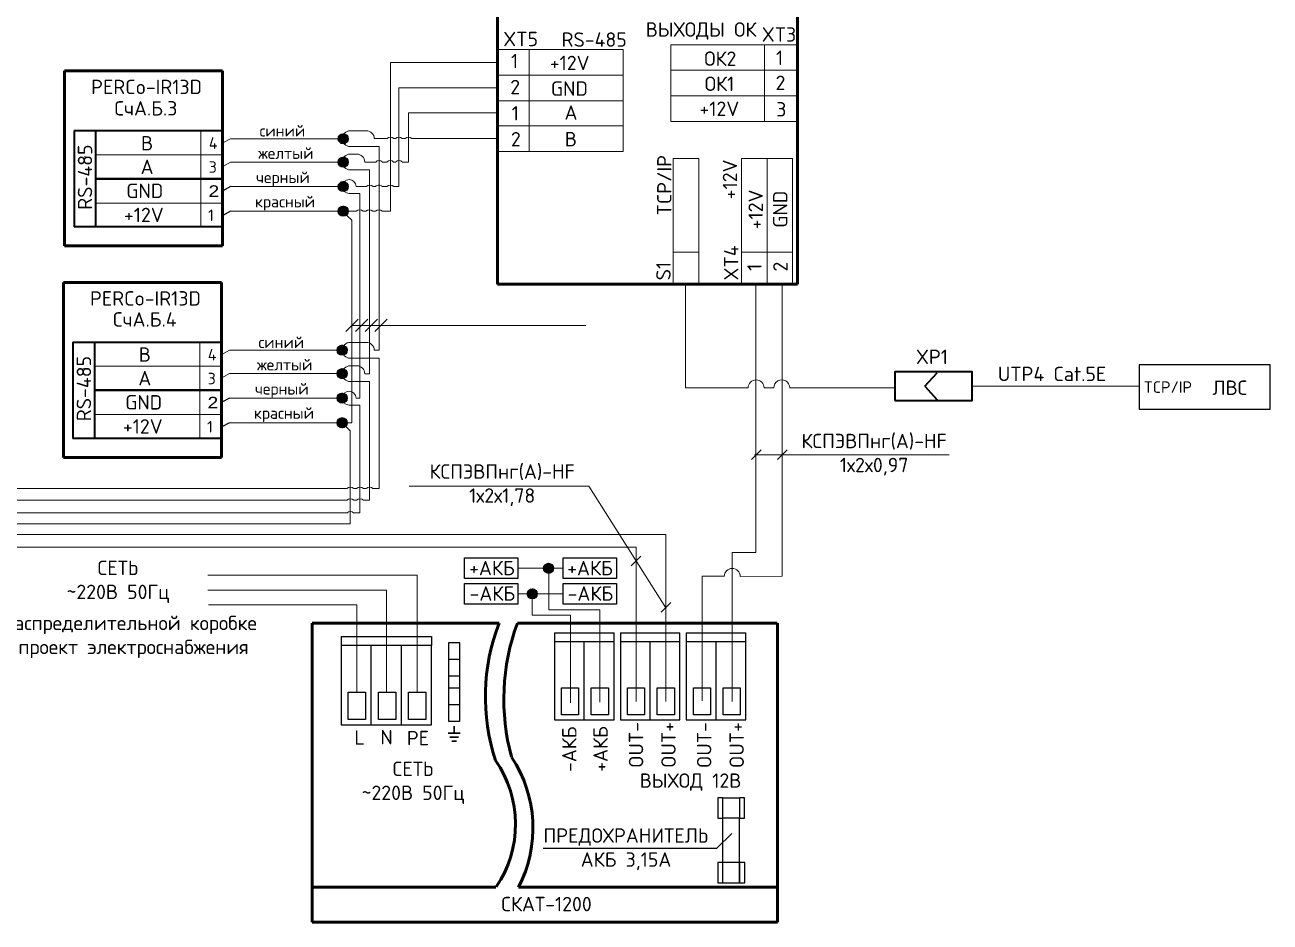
# Model space of a CAD drawing. Header units: millimetres. Extents: x -197802 to 287448, y -91833 to 169529.
# Drawn here: x 77541 to 99168, y 137252 to 152825 of the extents above; entities that cross this region are included whole.
import ezdxf

# ---------------------------------------------------------------- set-up
doc = ezdxf.new("R2010")
doc.units = ezdxf.units.MM
doc.layers.add('СКУД', color=7, linetype='Continuous')
doc.layers.add('Слой 1', color=7, linetype='Continuous')
doc.styles.get("Standard").update_dxf_attribs({"font": 'arial.ttf'})

msp = doc.modelspace()

# ---------------------------------------------------------------- hatches: boundary and pattern name
at = {"layer": 'СКУД', "lineweight": 18, "true_color": 0x000000}
h = msp.add_hatch(dxfattribs=at)
h.set_pattern_fill('ANGLE', color=18, scale=0.8)
h.set_pattern_definition([(0, (62608.255, 186921.692), (0, 5.588), [4.064, -1.524]), (90, (62608.255, 186921.692), (-5.588, 3e-16), [4.064, -1.524])])
h.paths.add_polyline_path([(82983, 150849), (83070, 150849), (83157, 150849, -0.999967)])
h.paths.add_polyline_path([(83070, 150936, -0.414214), (83157, 150849), (83070, 150849)])
h.paths.add_polyline_path([(83070, 150936), (83070, 150849), (82983, 150849, -0.414233)])
h = msp.add_hatch(dxfattribs=at)
h.set_pattern_fill('ANGLE', color=18, scale=0.8)
h.set_pattern_definition([(0, (62608.255, 186515.447), (0, 5.588), [4.064, -1.524]), (90, (62608.255, 186515.447), (-5.588, 3e-16), [4.064, -1.524])])
h.paths.add_polyline_path([(82983, 150443), (83070, 150443), (83157, 150443, -0.999967)])
h.paths.add_polyline_path([(83070, 150530, -0.414214), (83157, 150443), (83070, 150443)])
h.paths.add_polyline_path([(83070, 150530), (83070, 150443), (82983, 150443, -0.414233)])
h = msp.add_hatch(dxfattribs=at)
h.set_pattern_fill('ANGLE', color=18, scale=0.8)
h.set_pattern_definition([(0, (62608.255, 186091.68), (0, 5.588), [4.064, -1.524]), (90, (62608.255, 186091.68), (-5.588, 3e-16), [4.064, -1.524])])
h.paths.add_polyline_path([(82983, 150019), (83070, 150019), (83157, 150019, -0.999967)])
h.paths.add_polyline_path([(83070, 150106, -0.414214), (83157, 150019), (83070, 150019)])
h.paths.add_polyline_path([(83070, 150106), (83070, 150019), (82983, 150019, -0.414233)])
h = msp.add_hatch(dxfattribs=at)
h.set_pattern_fill('ANGLE', color=18, scale=0.8)
h.set_pattern_definition([(0, (62608.255, 185664.1404), (0, 5.588), [4.064, -1.524]), (90, (62608.255, 185664.1404), (-5.588, 3e-16), [4.064, -1.524])])
h.paths.add_polyline_path([(82983, 149592), (83070, 149592), (83157, 149592, -0.999967)])
h.paths.add_polyline_path([(83070, 149679, -0.414214), (83157, 149592), (83070, 149592)])
h.paths.add_polyline_path([(83070, 149679), (83070, 149592), (82983, 149592, -0.414233)])
h = msp.add_hatch(dxfattribs=at)
h.set_pattern_fill('ANGLE', color=18, scale=0.8)
h.set_pattern_definition([(0, (62589.679, 183250.6596), (0, 5.588), [4.064, -1.524]), (90, (62589.679, 183250.6596), (-5.588, 3e-16), [4.064, -1.524])])
h.paths.add_polyline_path([(82965, 147178), (83052, 147178), (83139, 147178, -0.999967)])
h.paths.add_polyline_path([(83052, 147265, -0.414214), (83139, 147178), (83052, 147178)])
h.paths.add_polyline_path([(83052, 147265), (83052, 147178), (82965, 147178, -0.414233)])
h = msp.add_hatch(dxfattribs=at)
h.set_pattern_fill('ANGLE', color=18, scale=0.8)
h.set_pattern_definition([(0, (62589.679, 182844.4144), (0, 5.588), [4.064, -1.524]), (90, (62589.679, 182844.4144), (-5.588, 3e-16), [4.064, -1.524])])
h.paths.add_polyline_path([(82965, 146772), (83052, 146772), (83139, 146772, -0.999967)])
h.paths.add_polyline_path([(83052, 146859, -0.414214), (83139, 146772), (83052, 146772)])
h.paths.add_polyline_path([(83052, 146859), (83052, 146772), (82965, 146772, -0.414233)])
h = msp.add_hatch(dxfattribs=at)
h.set_pattern_fill('ANGLE', color=18, scale=0.8)
h.set_pattern_definition([(0, (62589.679, 182420.6475), (0, 5.588), [4.064, -1.524]), (90, (62589.679, 182420.6475), (-5.588, 3e-16), [4.064, -1.524])])
h.paths.add_polyline_path([(82965, 146348), (83052, 146348), (83139, 146348, -0.999967)])
h.paths.add_polyline_path([(83052, 146435, -0.414214), (83139, 146348), (83052, 146348)])
h.paths.add_polyline_path([(83052, 146435), (83052, 146348), (82965, 146348, -0.414233)])
h = msp.add_hatch(dxfattribs=at)
h.set_pattern_fill('ANGLE', color=18, scale=0.8)
h.set_pattern_definition([(0, (62589.679, 181993.108), (0, 5.588), [4.064, -1.524]), (90, (62589.679, 181993.108), (-5.588, 3e-16), [4.064, -1.524])])
h.paths.add_polyline_path([(82965, 145920), (83052, 145920), (83139, 145920, -0.999967)])
h.paths.add_polyline_path([(83052, 146008, -0.414214), (83139, 145920), (83052, 145920)])
h.paths.add_polyline_path([(83052, 146008), (83052, 145920), (82965, 145920, -0.414233)])
h = msp.add_hatch(dxfattribs=at)
h.set_pattern_fill('ANGLE', color=18, scale=0.8)
h.set_pattern_definition([(0, (78177.157, 179465.439), (0, 5.588), [4.064, -1.524]), (90, (78177.157, 179465.439), (-5.588, 3e-16), [4.064, -1.524])])
h.paths.add_polyline_path([(86724, 143393), (86637, 143393), (86550, 143393, 0.999967)])
h.paths.add_polyline_path([(86637, 143480, 0.414214), (86550, 143393), (86637, 143393)])
h.paths.add_polyline_path([(86637, 143480), (86637, 143393), (86724, 143393, 0.414233)])
h = msp.add_hatch(dxfattribs=at)
h.set_pattern_fill('ANGLE', color=18, scale=0.8)
h.set_pattern_definition([(0, (77894.4083, 179020.4455), (0, 5.588), [4.064, -1.524]), (90, (77894.4083, 179020.4455), (-5.588, 3e-16), [4.064, -1.524])])
h.paths.add_polyline_path([(86441, 142948), (86354, 142948), (86267, 142948, 0.999967)])
h.paths.add_polyline_path([(86354, 143035, 0.414214), (86267, 142948), (86354, 142948)])
h.paths.add_polyline_path([(86354, 143035), (86354, 142948), (86441, 142948, 0.414233)])

# ---------------------------------------------------------------- linework, layer by layer
at = {"lineweight": 50}
for p, q in [((78228, 152028), (78228, 148990)), ((80974, 152028), (80974, 148990)), ((78210, 148356), (78210, 145319)), ((80955, 148356), (80955, 145319))]:
    msp.add_line(p, q, dxfattribs=at)
at = {"lineweight": 18}
for p, q in [((90379, 146525), (90549, 146525)), ((90825, 146527), (92653, 146527))]:
    msp.add_line(p, q, dxfattribs=at)
for points in [[(89014, 148336), (89014, 146527), (90104, 146527)], [(86352, 142934), (86352, 142579), (87019, 142579), (87019, 141058)]]:
    msp.add_lwpolyline(points, dxfattribs=at)
for centre, start, end in [((90241, 146525), 0, 180), ((90687, 146527), 0.0033, 180.8734)]:
    msp.add_arc(centre, 138, start, end, dxfattribs=at)
at = {"layer": 'СКУД', "color": 7, "lineweight": 50}
for p, q in [((85751, 164570), (85751, 148327)), ((90958, 148328), (90958, 164570)), ((85751, 148328), (90958, 148328)), ((82531, 142441), (85776, 142441)), ((82531, 142441), (82531, 137252)), ((90605, 142441), (86096, 142441)), ((90612, 137253), (90612, 142441)), ((82534, 137859), (85722, 137859)), ((86114, 137859), (90605, 137859)), ((82531, 137252), (90612, 137253))]:
    msp.add_line(p, q, dxfattribs=at)
at = {"layer": 'СКУД', "color": 5, "lineweight": 18}
for p, q in [((83190, 150989), (83472, 150989)), ((81114, 150849), (80981, 150776)), ((81114, 150849), (80981, 150776)), ((83070, 150849), (81114, 150849)), ((83610, 150851), (83831, 150851)), ((83949, 150851), (83977, 150851)), ((84095, 150851), (84145, 150851)), ((84263, 150851), (85756, 150851)), ((83190, 150714), (83472, 150714)), ((83693, 150648), (83693, 147177)), ((83190, 147315), (83472, 147315)), ((81096, 147178), (80963, 147105)), ((81096, 147178), (80963, 147105)), ((83052, 147178), (81096, 147178)), ((83610, 147177), (83693, 147177)), ((83190, 147040), (83472, 147040)), ((83694, 147040), (83694, 144777)), ((83135, 144776), (77092, 144777)), ((83253, 144777), (83302, 144776)), ((83420, 144777), (83469, 144777)), ((83586, 144777), (83694, 144777))]:
    msp.add_line(p, q, dxfattribs=at)
at = {"layer": 'СКУД', "color": 40, "lineweight": 18, "true_color": 0xf8d731}
for p, q in [((83190, 150582), (83305, 150582)), ((81114, 150443), (80981, 150370)), ((82888, 150443), (83070, 150443)), ((83190, 150308), (83472, 150308)), ((83443, 150445), (83527, 150445)), ((83472, 150308), (83527, 150308)), ((83527, 150308), (83527, 150303)), ((83752, 150445), (83827, 150445)), ((83945, 150445), (83980, 150445)), ((84097, 150445), (84204, 150445)), ((83190, 146908), (83305, 146908)), ((81096, 146772), (80963, 146699)), ((82869, 146772), (83052, 146772)), ((83190, 146634), (83472, 146634)), ((83443, 146771), (83527, 146771)), ((83472, 146634), (83527, 146634)), ((83527, 146634), (83527, 146629)), ((83527, 146629), (83527, 144577)), ((83135, 144577), (76924, 144577)), ((83253, 144577), (83302, 144577)), ((83420, 144577), (83527, 144577))]:
    msp.add_line(p, q, dxfattribs=at)
at = {"layer": 'СКУД', "color": 18, "true_color": 0x000000}
for p, q in [((81114, 150019), (80981, 149946)), ((81096, 146348), (80963, 146275))]:
    msp.add_line(p, q, dxfattribs=at)
at = {"layer": 'СКУД', "color": 18, "lineweight": 18, "true_color": 0x000000}
for p, q in [((81114, 150019), (80981, 149946)), ((83070, 150019), (81114, 150019)), ((83327, 147715), (83115, 147503)), ((83498, 147715), (83286, 147503)), ((83665, 147715), (83453, 147503)), ((83832, 147715), (83620, 147503)), ((83226, 147609), (87286, 147609)), ((81096, 146348), (80963, 146275)), ((83052, 146348), (81096, 146348)), ((90331, 145452), (90161, 145283)), ((90216, 145364), (90216, 145364)), ((93596, 145364), (90216, 145364)), ((90781, 145452), (90611, 145283)), ((88241, 143602), (88071, 143433)), ((88761, 142802), (88591, 142633))]:
    msp.add_line(p, q, dxfattribs=at)
at = {"layer": 'СКУД', "color": 241, "lineweight": 18, "true_color": 0xf7abae}
for p, q in [((83172, 149901), (83360, 149901)), ((83359, 150021), (83292, 150021)), ((83360, 149901), (83359, 146347)), ((83589, 150021), (83632, 150021)), ((83750, 150021), (83830, 150021)), ((83948, 150021), (84036, 150021)), ((90691, 148310), (90691, 143254)), ((83172, 146227), (83360, 146227)), ((83359, 146347), (83292, 146347)), ((83360, 146227), (83360, 146205)), ((83360, 146205), (83360, 144353)), ((83135, 144353), (76758, 144353)), ((83252, 144353), (83360, 144353)), ((89689, 143254), (89305, 143254)), ((89305, 143254), (89305, 141092)), ((90691, 143254), (89964, 143252))]:
    msp.add_line(p, q, dxfattribs=at)
at = {"layer": 'СКУД', "color": 1}
for p, q in [((81114, 149592), (80981, 149518)), ((81096, 145920), (80963, 145847))]:
    msp.add_line(p, q, dxfattribs=at)
at = {"layer": 'СКУД', "color": 1, "lineweight": 18}
for p, q in [((83070, 149592), (82888, 149592)), ((83051, 149593), (83222, 149593)), ((83052, 149593), (83297, 149594)), ((83415, 149594), (83464, 149594)), ((83582, 149594), (83631, 149594)), ((83748, 149594), (83889, 149594)), ((83222, 145919), (83222, 149435)), ((83052, 145920), (82869, 145920)), ((83052, 145919), (83222, 145919)), ((83193, 145778), (83193, 144166)), ((83193, 144166), (76592, 144166)), ((86637, 143393), (86104, 143393)), ((86637, 143354), (86637, 143393)), ((86637, 143393), (86892, 143393))]:
    msp.add_line(p, q, dxfattribs=at)
at = {"layer": 'СКУД', "color": 7}
for p, q in [((85177, 143354), (85177, 143572)), ((85177, 143572), (86104, 143572)), ((86104, 143572), (86104, 143214)), ((86892, 143354), (86892, 143572)), ((86892, 143572), (87819, 143572)), ((87819, 143572), (87819, 143214)), ((85177, 143214), (85177, 143354)), ((86104, 143214), (85177, 143214)), ((86892, 143214), (86892, 143354)), ((87819, 143214), (86892, 143214)), ((85177, 142909), (85177, 143127)), ((85177, 143127), (86104, 143127)), ((86104, 143127), (86104, 142769)), ((86892, 142909), (86892, 143127)), ((86892, 143127), (87819, 143127)), ((87819, 143127), (87819, 142769)), ((85177, 142769), (85177, 142909)), ((86104, 142769), (85177, 142769)), ((86892, 142769), (86892, 142909)), ((87819, 142769), (86892, 142769)), ((83032, 142207), (83032, 140678)), ((83032, 142207), (84080, 142207)), ((84080, 142207), (84604, 142207)), ((84604, 142207), (84604, 142054)), ((86738, 142270), (86738, 140760)), ((86738, 142270), (87773, 142270)), ((87255, 142119), (86738, 142119)), ((87255, 140760), (87255, 142119)), ((87773, 142119), (87255, 142119)), ((87773, 142119), (87773, 142270)), ((87773, 140760), (87773, 142119)), ((87883, 142270), (87883, 140760)), ((87883, 142270), (88918, 142270)), ((88400, 142119), (87883, 142119)), ((88400, 140760), (88400, 142119)), ((88918, 142119), (88400, 142119)), ((88918, 142119), (88918, 142270)), ((88918, 140760), (88918, 142119)), ((89028, 142270), (89028, 140760)), ((89028, 142270), (90063, 142270)), ((89545, 142119), (89028, 142119)), ((89545, 140760), (89545, 142119)), ((90063, 142119), (89545, 142119)), ((90063, 142119), (90063, 142270)), ((90063, 140760), (90063, 142119)), ((83556, 142054), (83032, 142054)), ((83556, 140678), (83556, 142054)), ((84080, 142054), (83556, 142054)), ((84080, 140678), (84080, 142054)), ((84080, 140678), (84080, 142054)), ((84604, 142054), (84080, 142054)), ((84604, 140678), (84604, 142054)), ((83158, 141244), (83458, 141244)), ((83158, 140769), (83158, 141244)), ((83458, 141244), (83458, 140769)), ((83682, 141244), (83982, 141244)), ((83682, 140769), (83682, 141244)), ((83982, 141244), (83982, 140769)), ((84206, 141244), (84506, 141244)), ((84206, 140769), (84206, 141244)), ((84506, 141244), (84506, 140769)), ((86862, 141319), (87158, 141319)), ((86862, 140850), (86862, 141319)), ((87158, 141319), (87158, 140850)), ((87379, 141319), (87676, 141319)), ((87379, 140850), (87379, 141319)), ((87676, 141319), (87676, 140850)), ((88007, 141319), (88304, 141319)), ((88007, 140850), (88007, 141319)), ((88304, 141319), (88304, 140850)), ((88524, 141319), (88821, 141319)), ((88524, 140850), (88524, 141319)), ((88821, 141319), (88821, 140850)), ((89152, 141319), (89449, 141319)), ((89152, 140850), (89152, 141319)), ((89449, 141319), (89449, 140850)), ((89670, 141319), (89966, 141319)), ((89670, 140850), (89670, 141319)), ((89966, 141319), (89966, 140850)), ((87158, 140850), (86862, 140850)), ((87676, 140850), (87379, 140850)), ((88304, 140850), (88007, 140850)), ((88821, 140850), (88524, 140850)), ((89449, 140850), (89152, 140850)), ((89966, 140850), (89670, 140850)), ((83032, 140678), (83556, 140678)), ((83458, 140769), (83158, 140769)), ((83556, 140678), (83857, 140678)), ((83982, 140769), (83682, 140769)), ((83857, 140678), (84080, 140678)), ((84080, 140678), (84381, 140678)), ((84506, 140769), (84206, 140769)), ((84381, 140678), (84604, 140678)), ((86738, 140760), (87255, 140760)), ((87255, 140760), (87552, 140760)), ((87552, 140760), (87773, 140760)), ((87883, 140760), (88400, 140760)), ((88400, 140760), (88697, 140760)), ((88697, 140760), (88918, 140760)), ((89028, 140760), (89545, 140760)), ((89545, 140760), (89842, 140760)), ((89842, 140760), (90063, 140760)), ((89666, 139408), (89575, 139408)), ((89575, 139408), (89575, 139057)), ((89666, 138284), (89666, 139408)), ((89666, 139408), (89955, 139408)), ((89955, 139408), (89955, 139057)), ((90041, 139408), (89955, 139408)), ((90041, 139057), (90041, 139408)), ((89575, 139057), (89666, 139057)), ((89955, 139057), (89666, 139057)), ((89955, 138284), (89955, 139057)), ((89955, 139057), (90041, 139057)), ((89822, 138788), (89553, 138531)), ((89553, 138531), (86545, 138531)), ((89575, 138284), (89575, 137932)), ((89666, 138284), (89575, 138284)), ((89666, 137932), (89666, 138284)), ((89955, 138284), (89666, 138284)), ((89955, 137932), (89955, 138284)), ((89955, 138284), (89955, 137932)), ((90046, 138284), (89955, 138284)), ((90046, 137932), (90046, 138284)), ((89575, 137932), (89666, 137932)), ((89666, 137932), (89955, 137932)), ((89955, 137932), (90046, 137932))]:
    msp.add_line(p, q, dxfattribs=at)
at = {"layer": 'СКУД', "color": 14, "lineweight": 18}
for p, q in [((84356, 143274), (80718, 143274)), ((84356, 141242), (84356, 143274)), ((83824, 143013), (80718, 143013)), ((83824, 141248), (83824, 143013)), ((83308, 142761), (80731, 142761)), ((83308, 142057), (83308, 142761)), ((83308, 141250), (83308, 142522))]:
    msp.add_line(p, q, dxfattribs=at)
at = {"layer": 'СКУД', "color": 250, "lineweight": 18}
for q in [(86104, 142948), (86892, 142948)]:
    msp.add_line((86354, 142948), q, dxfattribs=at)
at = {"layer": 'СКУД'}
for p, q in [((84897, 142101), (84897, 140742)), ((85098, 142101), (84897, 142101)), ((84897, 142101), (84897, 141813)), ((85098, 140742), (85098, 142101)), ((84897, 141813), (85098, 141813)), ((84897, 141525), (85098, 141525)), ((84897, 141318), (85098, 141318)), ((84897, 141030), (85098, 141030)), ((84897, 140742), (85098, 140742))]:
    msp.add_line(p, q, dxfattribs=at)
at = {"layer": 'СКУД', "lineweight": 30}
for p, q in [((84997, 140650), (84997, 140532)), ((84997, 140532), (84893, 140532)), ((84919, 140461), (85075, 140461)), ((84958, 140390), (85036, 140390)), ((85101, 140532), (84997, 140532))]:
    msp.add_line(p, q, dxfattribs=at)
at = {"layer": 'СКУД', "color": 7, "lineweight": 18}
for points in [[(90387, 152477), (90387, 152041)], [(86302, 151954), (86302, 152399)], [(88758, 152041), (90940, 152041)], [(90387, 152041), (90387, 151596)], [(86302, 151509), (86302, 151954)], [(86302, 151072), (86302, 151509)], [(90387, 151596), (90387, 151151)], [(86302, 150627), (86302, 151072)], [(89247, 148878), (88802, 148878)], [(90431, 148878), (89986, 148878)], [(90876, 148878), (90431, 148878)]]:
    msp.add_lwpolyline(points, dxfattribs=at)
at = {"layer": 'СКУД', "color": 1, "lineweight": 18}
for points in [[(83893, 152175), (85759, 152175), (83893, 152175), (83893, 149594)], [(81114, 149592), (82888, 149592)], [(83052, 149593), (83222, 149435)], [(83888, 149593), (83888, 149593)], [(90238, 148323), (90238, 143665), (89823, 143665), (89823, 141082)], [(81096, 145920), (82869, 145920)], [(83052, 145919), (83193, 145778)], [(88673, 141078), (88673, 143980), (73981, 143980)], [(86640, 143399), (86640, 142670), (87526, 142670), (87526, 141069)]]:
    msp.add_lwpolyline(points, dxfattribs=at)
at = {"layer": 'СКУД', "color": 7, "lineweight": 50}
for points in [[(78228, 152028), (80972, 152027)], [(80971, 148988), (78228, 148989)], [(78210, 148356), (80953, 148356)], [(80953, 145317), (78210, 145318)]]:
    msp.add_lwpolyline(points, dxfattribs=at)
at = {"layer": 'СКУД', "color": 241, "lineweight": 18, "true_color": 0xf7abae}
for points in [[(85749, 151731), (85749, 151731), (84035, 151731), (84035, 150021)], [(83359, 150021), (83471, 150021)], [(88160, 141081), (88160, 143761), (74512, 143761)]]:
    msp.add_lwpolyline(points, dxfattribs=at)
at = {"layer": 'СКУД', "color": 40, "lineweight": 18, "true_color": 0xf8d731}
for points in [[(85749, 151302), (85749, 151302), (84205, 151302), (84205, 150445)], [(81114, 150443), (82888, 150443)], [(83526, 150445), (83634, 150445)], [(83527, 146771), (83527, 150303), (83527, 150303)], [(81096, 146772), (82869, 146772)]]:
    msp.add_lwpolyline(points, dxfattribs=at)
at = {"layer": 'СКУД', "color": 7, "lineweight": 35}
for points in [[(78394, 150990), (78394, 149319)], [(78394, 150990), (80960, 150990)], [(78775, 150154), (78775, 150986)], [(78580, 150541), (78580, 150533)], [(80960, 150155), (78775, 150155)], [(78775, 150154), (80960, 150154)], [(78775, 149318), (78775, 150150)], [(80960, 149319), (78394, 149319)], [(78375, 147319), (78375, 145648)], [(78375, 147319), (80942, 147319)], [(78756, 146483), (78756, 147315)], [(78561, 146869), (78561, 146862)], [(92653, 146303), (93994, 146303), (93994, 146801), (92653, 146801), (92653, 146303)], [(93170, 146552), (93388, 146787)], [(80942, 146484), (78756, 146484)], [(78756, 146483), (80942, 146483)], [(78756, 145647), (78756, 146479)], [(93170, 146552), (93388, 146317)], [(80942, 145648), (78375, 145648)]]:
    msp.add_lwpolyline(points, dxfattribs=at)
at = {"layer": 'СКУД', "color": 7, "lineweight": 9}
for points in [[(80598, 150991), (80598, 150160)], [(80960, 150570), (78777, 150570)], [(80598, 150155), (80598, 149324)], [(80960, 149734), (78777, 149734)], [(80580, 147320), (80580, 146489)], [(80942, 146899), (78759, 146899)], [(80580, 146484), (80580, 145653)], [(80942, 146063), (78759, 146063)]]:
    msp.add_lwpolyline(points, dxfattribs=at)
at = {"layer": 'СКУД', "color": 5, "lineweight": 18}
for points in [[(81114, 150849), (82888, 150849)], [(83610, 150851), (83831, 150851)], [(84355, 150851), (84355, 150851), (84355, 150851), (84355, 150851), (84355, 150851)], [(83472, 150714), (83694, 150714), (83694, 150648)], [(81096, 147178), (82869, 147178)], [(83610, 147177), (83693, 147177)], [(83472, 147040), (83694, 147040), (83694, 146974)]]:
    msp.add_lwpolyline(points, dxfattribs=at)
at = {"layer": 'СКУД', "color": 18, "lineweight": 18, "true_color": 0x000000}
for points in [[(81114, 150019), (82888, 150019)], [(81096, 146348), (82869, 146348)], [(88676, 142708), (87336, 144818), (84216, 144818)]]:
    msp.add_lwpolyline(points, dxfattribs=at)
at = {"layer": 'СКУД', "color": 18, "true_color": 0x000000}
for centre in [(83070, 150849), (83070, 150443), (83070, 150019), (83070, 149592), (83052, 147178), (83052, 146772), (83052, 146348), (83052, 145920), (86637, 143393), (86354, 142948)]:
    msp.add_circle(centre, 87.1, dxfattribs=at)
at = {"layer": 'СКУД', "color": 7, "lineweight": 18}
for centre in [(83070, 150849), (83070, 150443), (83070, 150019), (83070, 149592), (83052, 147178), (83052, 146772), (83052, 146348), (83052, 145920), (86637, 143393), (86354, 142948)]:
    msp.add_circle(centre, 29.7, dxfattribs=at)
at = {"layer": 'СКУД', "color": 5, "lineweight": 18}
for centre, radius, start, end in [((83190, 150851), 138, 90, 180), ((83472, 150851), 138, 0, 90), ((83190, 150852), 138, 180, 270), ((83890, 150792), 83.4, 45, 135), ((84036, 150792), 83.4, 45, 135), ((84204, 150792), 83.4, 45, 135), ((83190, 147177), 138, 90, 180), ((83472, 147177), 138, 0, 90), ((83190, 147178), 138, 180, 270), ((83194, 144718), 83.4, 45, 135), ((83361, 144718), 83.4, 45, 135), ((83527, 144718), 83.4, 45, 135)]:
    msp.add_arc(centre, radius, start, end, dxfattribs=at)
at = {"layer": 'СКУД', "color": 40, "lineweight": 18, "true_color": 0xf8d731}
for centre, radius, start, end in [((83190, 150445), 138, 90, 180), ((83305, 150445), 138, 0, 90), ((83190, 150446), 138, 180, 270), ((83693, 150386), 83.4, 45, 135), ((83886, 150386), 83.4, 45, 135), ((84038, 150386), 83.4, 45, 135), ((83190, 146771), 138, 90, 180), ((83305, 146771), 138, 0, 90), ((83190, 146772), 138, 180, 270), ((83194, 144518), 83.4, 45, 135), ((83361, 144518), 83.4, 45, 135)]:
    msp.add_arc(centre, radius, start, end, dxfattribs=at)
at = {"layer": 'СКУД', "color": 241, "lineweight": 18, "true_color": 0xf7abae}
for centre, radius, start, end in [((83172, 150021), 120, 0, 180), ((83172, 150021), 120, 180, 270), ((83530, 149962), 83.4, 45, 135), ((83691, 149963), 83.1, 44.8102, 135.1898), ((83889, 149962), 83.4, 45, 135), ((83172, 146347), 120, 0, 180), ((83172, 146347), 120, 180, 270), ((83194, 144294), 83.4, 45, 135), ((89827, 143252), 138, 0, 180)]:
    msp.add_arc(centre, radius, start, end, dxfattribs=at)
at = {"layer": 'СКУД', "color": 1, "lineweight": 18}
for centre in [(83356, 149535), (83523, 149535), (83689, 149535)]:
    msp.add_arc(centre, 83.4, 45, 135, dxfattribs=at)
at = {"layer": 'СКУД', "color": 7, "lineweight": 50}
for centre, radius, start, end in [((89103, 141164), 3564, 158.9968, 198.0651), ((89662, 141118), 3803, 159.6489, 195.2147), ((84138, 138951), 1925, 325.5704, 35.1258), ((84143, 138883), 2223, 332.4756, 33.5978)]:
    msp.add_arc(centre, radius, start, end, dxfattribs=at)
at = {"layer": 'СКУД', "color": 7, "lineweight": 25}
for points in [[(99168, 146924), (99168, 146924), (96897, 146926), (96897, 146926)], [(96897, 146926), (96897, 146926), (96897, 146153), (96897, 146153)], [(99168, 146153), (99168, 146153), (99168, 146924), (99168, 146924)], [(96897, 146153), (96897, 146153), (99168, 146153), (99168, 146153)]]:
    msp.add_open_spline(points, degree=3, dxfattribs=at)
at = {"layer": 'Слой 1', "color": 7, "lineweight": 9}
for points in [[(90946, 152477), (88758, 152477)], [(88758, 152041), (88758, 152477)], [(85749, 152399), (87930, 152399)], [(87930, 152399), (87930, 151954)], [(88758, 151596), (88758, 152041)], [(85752, 151954), (87930, 151954)], [(87930, 151954), (87930, 151509)], [(87930, 151509), (85756, 151509)], [(87930, 151509), (87930, 151072)], [(88758, 151151), (88758, 151596)], [(88758, 151596), (90940, 151596)], [(87930, 151072), (85748, 151072)], [(87930, 151072), (87930, 150627)], [(90944, 151151), (88758, 151151)], [(85756, 150627), (87930, 150627)], [(88802, 150507), (89247, 150507)], [(88802, 148329), (88802, 150507)], [(89247, 150507), (89247, 148331)], [(89986, 150507), (90431, 150507)], [(89986, 148329), (89986, 150507)], [(90431, 150507), (90876, 150507)], [(90431, 148328), (90431, 150507)], [(90876, 150507), (90876, 148328)], [(96897, 146552), (93994, 146552)]]:
    msp.add_lwpolyline(points, dxfattribs=at)

# ---------------------------------------------------------------- texts
at = {"color": 32, "lineweight": 18, "true_color": 0xcd6928, "char_height": 250, "attachment_point": 1}
for s, insert in [('\\pxqc;{\\fISOCPEUR|b0|i0|c204|p34;\\C7;КСПЭВПнг(А)-HF^J1х2х0,\\fISOCPEUR|b0|i0|c0|p34;97}', (90646, 145728)), ('\\pxqc;{\\fISOCPEUR|b0|i0|c204|p34;\\C7;КСПЭВПнг(А)-HF^J1х2х\\fISOCPEUR|b0|i0|c0|p34;1\\fISOCPEUR|b0|i0|c204|p34;,\\fISOCPEUR|b0|i0|c0|p34;7\\fISOCPEUR|b0|i0|c204|p34;8}', (84186, 145198))]:
    msp.add_mtext_dynamic_manual_height_columns(s, width=3289.44, gutter_width=66.8, heights=[1225], dxfattribs=dict(at, insert=insert))
at = {"layer": 'СКУД', "color": 7, "char_height": 250}
for s, insert, width, attachment_point in [('{\\fISOCPEUR|b0|i0|c0|p34;XT\\fISOCPEUR|b0|i0|c204|p34;5}', (85849, 152456), 68.66, 7), ('\\pxqc;{\\fISOCPEUR|b0|i0|c0|p34;\\H0.8x;TCP/IP\\fISOCPEUR|b0|i0|c204|p34;\\H1.25x; }', (98402, 146438), 2018.97, 9), ('\\pxqc;{\\fISOCPEUR|b0|i0|c204|p34;ЛВС}', (99479, 146403), 2018.97, 9), ('\\pxqc;{\\fISOCPEUR|b0|i0|c204|p34;СЕТЬ ^J\\fISOCPEUR|b0|i0|c0|p34;~\\fISOCPEUR|b0|i0|c204|p34;220В 50Гц}', (78150, 142791), 2018.97, 7), ('{\\fISOCPEUR|b0|i0|c204|p34;к распределительной коробке см. проект электроснабжения}', (76849, 141835), 4905.84, 7), ('\\pxqc;{\\fISOCPEUR|b0|i0|c204|p34;СЕТЬ ^J\\fISOCPEUR|b0|i0|c0|p34;~\\fISOCPEUR|b0|i0|c204|p34;220В 50Гц}', (83275, 139303), 2018.97, 7), ('\\pxqc;{\\fISOCPEUR|b0|i0|c204|p34;ПРЕДОХРАНИТЕЛЬ АКБ 3,15А}', (86972, 138154), 2018.97, 7)]:
    msp.add_mtext(s, dxfattribs=dict(at, insert=insert, width=width, attachment_point=attachment_point))
for s, insert, attachment_point, rotation in [('{\\fISOCPEUR|b0|i0|c0|p34;RS-485}', (86862, 152446), 7, 0), ('{\\fISOCPEUR|b0|i0|c0|p34;RS-485}', (78710, 150750), 9, 90), ('{\\fISOCPEUR|b0|i0|c0|p34;TCP/IP}', (88772, 149518), 7, 90), ('{\\fISOCPEUR|b0|i0|c204|p34;+12V}', (89912, 150490), 9, 90), ('{\\fISOCPEUR|b0|i0|c204|p34;+12V}', (90359, 149969), 9, 90), ('{\\fISOCPEUR|b0|i0|c204|p34;GND}', (90785, 149947), 9, 90), ('{\\fISOCPEUR|b0|i0|c0|p34;1}', (90338, 148557), 7, 90), ('{\\fISOCPEUR|b0|i0|c0|p34;2}', (90788, 148544), 7, 90), ('{\\fISOCPEUR|b0|i0|c0|p34;RS-485}', (78691, 147079), 9, 90), ('{\\fISOCPEUR|b0|i0|c204|p34;+АКБ}', (85257, 143272), 7, 0), ('{\\fISOCPEUR|b0|i0|c204|p34;+АКБ}', (86960, 143271), 7, 0), ('{\\fISOCPEUR|b0|i0|c204|p34;-АКБ}', (85264, 142830), 7, 0), ('{\\fISOCPEUR|b0|i0|c204|p34;-АКБ}', (86967, 142829), 7, 0), ('{\\fISOCPEUR|b0|i0|c204|p34;-АКБ}', (87122, 139857), 7, 90), ('{\\fISOCPEUR|b0|i0|c204|p34;+АКБ}', (87664, 139861), 7, 90), ('{\\fISOCPEUR|b0|i0|c0|p34;OUT\\fISOCPEUR|b0|i0|c204|p34;-}', (88281, 139928), 7, 90), ('{\\fISOCPEUR|b0|i0|c0|p34;OUT+}', (88845, 139928), 7, 90), ('{\\fISOCPEUR|b0|i0|c0|p34;OUT\\fISOCPEUR|b0|i0|c204|p34;-}', (89464, 139925), 7, 90), ('{\\fISOCPEUR|b0|i0|c0|p34;OUT+}', (90029, 139925), 7, 90), ('{\\fISOCPEUR|b0|i0|c204|p34;ВЫХОД 12В}', (88219, 139531), 7, 0)]:
    msp.add_mtext(s, dxfattribs=dict(at, insert=insert, attachment_point=attachment_point, rotation=rotation))
at = {"layer": 'СКУД', "color": 7}
for s, insert, char_height, attachment_point in [('{\\fISOCPEUR|b0|i0|c204|p34;ВЫХОДЫ ОК}', (88324, 152569), 250, 7), ('{\\fISOCPEUR|b0|i0|c0|p34;XT\\fISOCPEUR|b0|i0|c204|p34;3}', (90339, 152535), 250, 7), ('{\\fISOCPEUR|b0|i0|c0|p34;1}', (85984, 152073), 250, 7), ('{\\fISOCPEUR|b0|i0|c204|p34;+12V}', (87349, 152040), 250, 9), ('{\\fISOCPEUR|b0|i0|c204|p34;ОК2}', (89340, 152114), 250, 7), ('{\\fISOCPEUR|b0|i0|c0|p34;1}', (90586, 152129), 250, 7), ('{\\fISOCPEUR|b0|i0|c204|p34;PERCo-IR13D}', (80617, 151624), 250, 9), ('{\\fISOCPEUR|b0|i0|c0|p34;2}', (85971, 151622), 250, 7), ('{\\fISOCPEUR|b0|i0|c204|p34;GND}', (87319, 151595), 250, 9), ('{\\fISOCPEUR|b0|i0|c204|p34;ОК1}', (89349, 151678), 250, 7), ('{\\fISOCPEUR|b0|i0|c0|p34;2}', (90579, 151695), 250, 7), ('{\\fISOCPEUR|b0|i0|c204|p34;СчА.Б.3}', (80189, 151252), 250, 9), ('{\\fISOCPEUR|b0|i0|c0|p34;1}', (85996, 151167), 250, 7), ('{\\fISOCPEUR|b0|i0|c0|p34;A}', (87138, 151179), 250, 9), ('{\\fISOCPEUR|b0|i0|c204|p34;+12\\fISOCPEUR|b0|i0|c0|p34;V}', (89257, 151245), 250, 7), ('{\\fISOCPEUR|b0|i0|c0|p34;3}', (90591, 151235), 250, 7), ('{\\fISOCPEUR|b0|i0|c204|p34;синий }', (82410, 150888), 200, 9), ('{\\fISOCPEUR|b0|i0|c0|p34;2}', (85983, 150716), 250, 7), ('{\\fISOCPEUR|b0|i0|c0|p34;B}', (87131, 150717), 250, 9), ('{\\fISOCPEUR|b0|i0|c0|p34;B}', (79771, 150646), 250, 9), ('{\\fISOCPEUR|b0|i0|c0|p34;4}', (80736, 150673), 200, 7), ('{\\fISOCPEUR|b0|i0|c204|p34;желтый }', (82553, 150499), 200, 9), ('{\\fISOCPEUR|b0|i0|c0|p34;A}', (79776, 150236), 250, 9), ('{\\fISOCPEUR|b0|i0|c0|p34;3}', (80734, 150258), 200, 7), ('{\\fISOCPEUR|b0|i0|c204|p34;черный }', (82489, 150025), 200, 9), ('{\\fISOCPEUR|b0|i0|c204|p34;GND}', (79944, 149820), 250, 9), ('{\\fISOCTEUR|b0|i0|c0|p49;2}', (80723, 149841), 200, 7), ('{\\fISOCPEUR|b0|i0|c204|p34;красный }', (82581, 149604), 200, 9), ('{\\fISOCPEUR|b0|i0|c204|p34;+12V}', (79953, 149402), 250, 9), ('{\\fISOCPEUR|b0|i0|c0|p34;1}', (80723, 149422), 200, 7), ('{\\fISOCPEUR|b0|i0|c204|p34;PERCo-IR13D}', (80598, 147953), 250, 9), ('{\\fISOCPEUR|b0|i0|c204|p34;СчА.Б.4}', (80176, 147588), 250, 9), ('{\\fISOCPEUR|b0|i0|c204|p34;синий }', (82391, 147217), 200, 9), ('{\\fISOCPEUR|b0|i0|c0|p34;B}', (79731, 146978), 250, 9), ('{\\fISOCPEUR|b0|i0|c0|p34;4}', (80718, 147002), 200, 7), ('{\\fISOCPEUR|b0|i0|c0|p34;XP1}', (93574, 146939), 250, 9), ('{\\fISOCPEUR|b0|i0|c204|p34;желтый }', (82534, 146828), 200, 9), ('{\\fISOCPEUR|b0|i0|c0|p34;UTP4 Cat\\fISOCPEUR|b0|i0|c204|p34;.\\fISOCPEUR|b0|i0|c0|p34;5E}', (96323, 146642), 250, 9), ('{\\fISOCPEUR|b0|i0|c0|p34;A}', (79736, 146567), 250, 9), ('{\\fISOCPEUR|b0|i0|c0|p34;3}', (80716, 146587), 200, 7), ('{\\fISOCPEUR|b0|i0|c204|p34;черный }', (82470, 146354), 200, 9), ('{\\fISOCPEUR|b0|i0|c204|p34;GND}', (79925, 146149), 250, 9), ('{\\fISOCTEUR|b0|i0|c0|p49;2}', (80705, 146170), 200, 7), ('{\\fISOCPEUR|b0|i0|c204|p34;красный }', (82562, 145933), 200, 9), ('{\\fISOCPEUR|b0|i0|c204|p34;+12V}', (79934, 145731), 250, 9), ('{\\fISOCPEUR|b0|i0|c0|p34;1}', (80705, 145751), 200, 7), ('{\\fISOCPEUR|b0|i0|c0|p34;L}', (83265, 140331), 250, 7), ('{\\fISOCPEUR|b0|i0|c0|p34;N}', (83715, 140336), 250, 7), ('{\\fISOCPEUR|b0|i0|c0|p34;PE}', (84175, 140321), 250, 7), ('{\\fISOCPEUR|b0|i0|c204|p34;СКАТ-1200}', (85816, 137439), 250, 7)]:
    msp.add_mtext(s, dxfattribs=dict(at, insert=insert, char_height=char_height, attachment_point=attachment_point))
at = {"layer": 'СКУД', "color": 7, "char_height": 250, "width": 68.66, "attachment_point": 7, "rotation": 90}
for s, insert in [('{\\fISOCPEUR|b0|i0|c0|p34;XT\\fISOCPEUR|b0|i0|c204|p34;4}', (89934, 148388)), ('{\\fISOCPEUR|b0|i0|c0|p34;S1}', (88757, 148391))]:
    msp.add_mtext(s, dxfattribs=dict(at, insert=insert))

doc.saveas('drawing.dxf')
